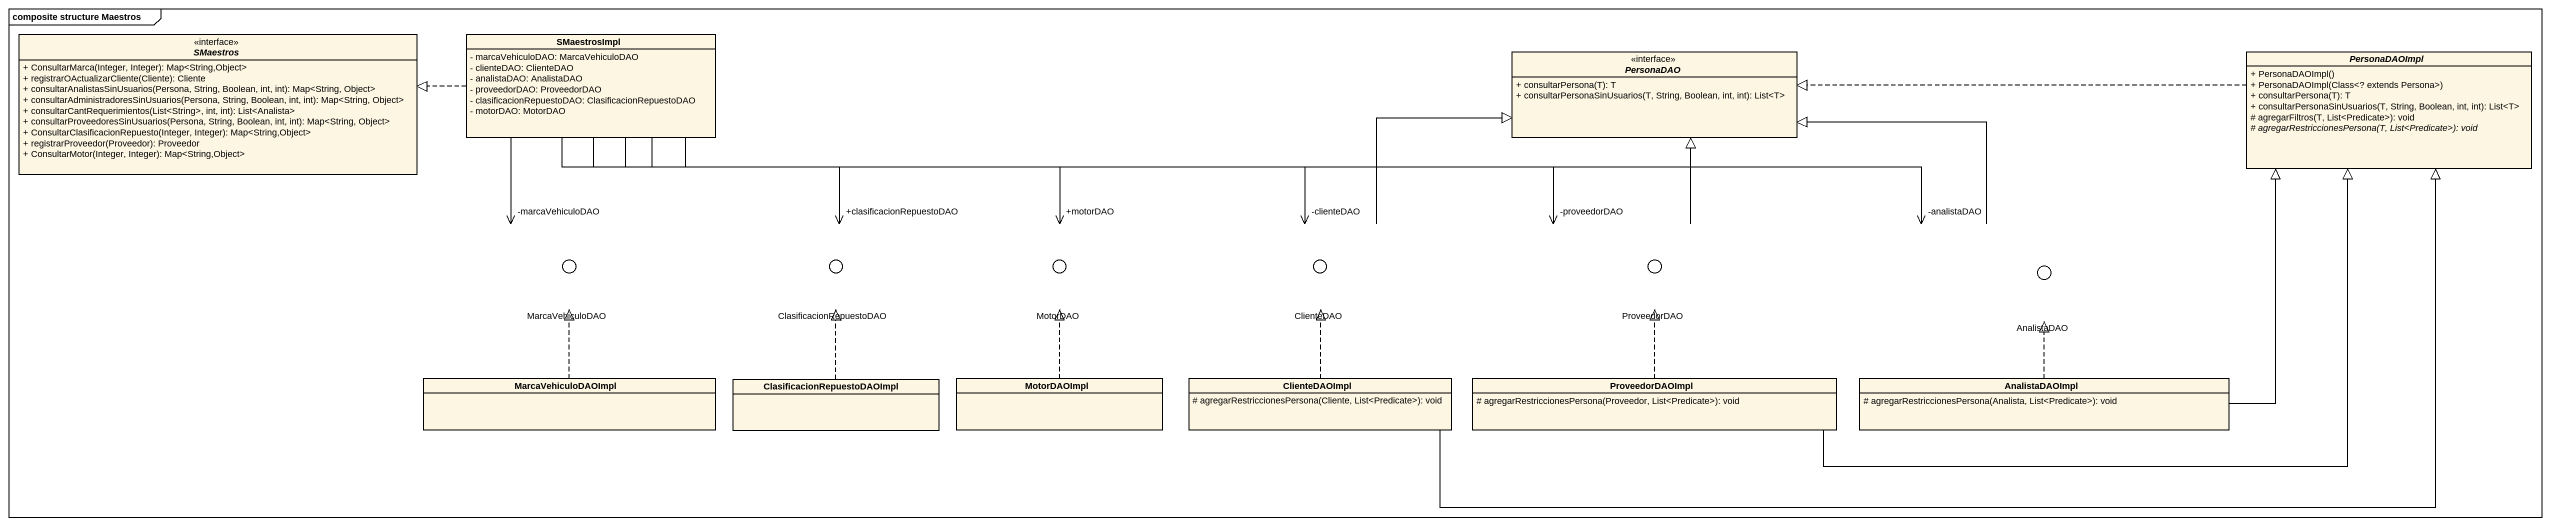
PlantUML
@startuml
mainframe composite structure Maestros
allowmixing
hide circle
hide empty members
skinparam classAttributeIconSize 0
interface SMaestros <<interface>> {
  + ConsultarMarca(Integer, Integer): Map<String,Object>
  + registrarOActualizarCliente(Cliente): Cliente
  + consultarAnalistasSinUsuarios(Persona, String, Boolean, int, int): Map<String, Object>
  + consultarAdministradoresSinUsuarios(Persona, String, Boolean, int, int): Map<String, Object>
  + consultarCantRequerimientos(List<String>, int, int): List<Analista>
  + consultarProveedoresSinUsuarios(Persona, String, Boolean, int, int): Map<String, Object>
  + ConsultarClasificacionRepuesto(Integer, Integer): Map<String,Object>
  + registrarProveedor(Proveedor): Proveedor
  + ConsultarMotor(Integer, Integer): Map<String,Object>
}
class SMaestrosImpl {
  - marcaVehiculoDAO: MarcaVehiculoDAO
  - clienteDAO: ClienteDAO
  - analistaDAO: AnalistaDAO
  - proveedorDAO: ProveedorDAO
  - clasificacionRepuestoDAO: ClasificacionRepuestoDAO
  - motorDAO: MotorDAO
}
interface PersonaDAO <<interface>> {
  + consultarPersona(T): T
  + consultarPersonaSinUsuarios(T, String, Boolean, int, int): List<T>
}
abstract class PersonaDAOImpl {
  + PersonaDAOImpl()
  + PersonaDAOImpl(Class<? extends Persona>)
  + consultarPersona(T): T
  + consultarPersonaSinUsuarios(T, String, Boolean, int, int): List<T>
  # agregarFiltros(T, List<Predicate>): void
  {abstract} # agregarRestriccionesPersona(T, List<Predicate>): void
}
() MarcaVehiculoDAO
() ClasificacionRepuestoDAO
() MotorDAO
() ClienteDAO
() ProveedorDAO <<interface>>
() AnalistaDAO <<interface>>
class MarcaVehiculoDAOImpl
class ClasificacionRepuestoDAOImpl
class MotorDAOImpl
class ClienteDAOImpl {
  # agregarRestriccionesPersona(Cliente, List<Predicate>): void
}
class ProveedorDAOImpl {
  # agregarRestriccionesPersona(Proveedor, List<Predicate>): void
}
class AnalistaDAOImpl {
  # agregarRestriccionesPersona(Analista, List<Predicate>): void
}
SMaestrosImpl .left.|> SMaestros
SMaestrosImpl --> "-marcaVehiculoDAO" MarcaVehiculoDAO
SMaestrosImpl --> "+clasificacionRepuestoDAO" ClasificacionRepuestoDAO
SMaestrosImpl -right-> "+motorDAO" MotorDAO
SMaestrosImpl -right-> "-clienteDAO" ClienteDAO
SMaestrosImpl -right-> "-proveedorDAO" ProveedorDAO
SMaestrosImpl -right-> "-analistaDAO" AnalistaDAO
PersonaDAOImpl .left.|> PersonaDAO
ClienteDAO -right-|> PersonaDAO
ProveedorDAO -up-|> PersonaDAO
AnalistaDAO -left-|> PersonaDAO
MarcaVehiculoDAOImpl .up.|> MarcaVehiculoDAO
ClasificacionRepuestoDAOImpl .up.|> ClasificacionRepuestoDAO
MotorDAOImpl .up.|> MotorDAO
ClienteDAOImpl -right-|> PersonaDAOImpl
ClienteDAOImpl .up.|> ClienteDAO
ProveedorDAOImpl -right-|> PersonaDAOImpl
ProveedorDAOImpl .up.|> ProveedorDAO
AnalistaDAOImpl -up-|> PersonaDAOImpl
AnalistaDAOImpl .up.|> AnalistaDAO
@enduml
